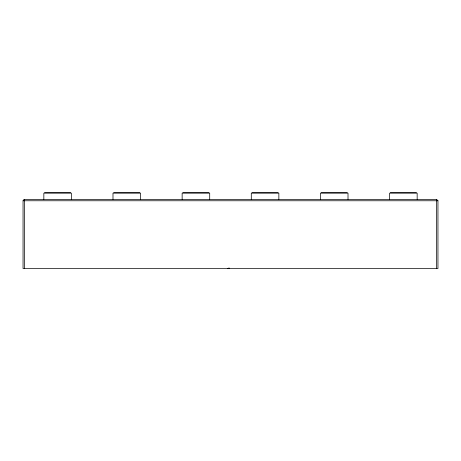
<?xml version="1.0" encoding="UTF-8"?>
<svg xmlns="http://www.w3.org/2000/svg" width="461" height="461" viewBox="0 0 461 461"><rect width="100%" height="100%" fill="white"/><g stroke="black" fill="none" stroke-linecap="round" stroke-linejoin="round"><path stroke-width="0.69" d="M436.567 199.377L437.95 200.766L437.95 268.533L23.05 268.533L23.05 200.766L24.433 199.377L436.573 199.383L436.567 268.533M44.527 192.468L70.723 192.468M113.677 192.468L139.873 192.468M182.827 192.468L209.023 192.468M251.977 192.468L278.173 192.468M321.127 192.468L347.323 192.468M390.277 192.468L416.473 192.468M437.95 200.766L23.05 200.766L24.433 199.383L24.433 268.533M417.159 199.377L417.159 193.159L389.591 193.159L389.591 199.377M348.009 199.377L348.009 193.159L320.441 193.159L320.441 199.377M278.859 199.377L278.859 193.159L251.291 193.159L251.291 199.377M209.709 199.377L209.709 193.159L182.141 193.159L182.141 199.377M140.559 199.377L140.559 193.159L112.991 193.159L112.991 199.377M71.409 199.377L71.409 193.159L43.841 193.159L43.841 199.377M229.105 268.1L227.734 268.533L229.105 268.106"/></g></svg>
